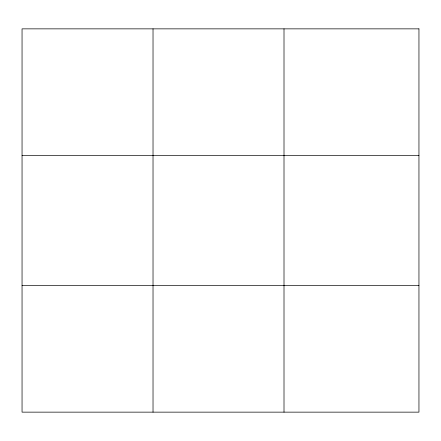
<?xml version="1.0" encoding="UTF-8"?>
<svg xmlns="http://www.w3.org/2000/svg" width="441" height="441" viewBox="0 0 441 441"><rect width="100%" height="100%" fill="white"/><g stroke="black" fill="none" stroke-linecap="round" stroke-linejoin="round"><path stroke-width="0.66" d="M153.027 28.858L153.027 412.142M284.004 28.858L284.004 412.142M22.05 155.342L418.95 155.342M22.05 285.658L418.95 285.658M418.95 28.858L418.95 412.142L22.05 412.142L22.05 28.858L418.95 28.858"/></g></svg>
